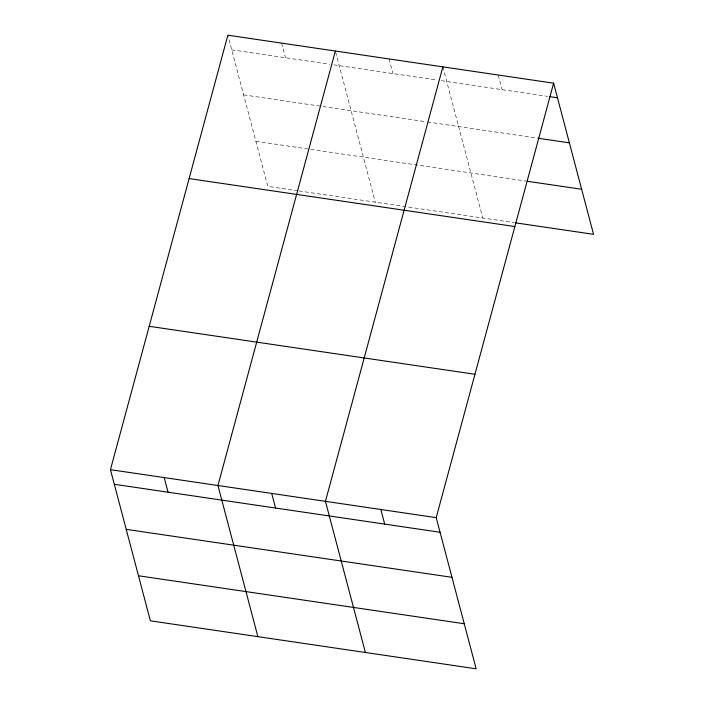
<?xml version="1.0" encoding="UTF-8"?>
<svg xmlns="http://www.w3.org/2000/svg" width="704" height="704" viewBox="0 0 704 704"><rect width="100%" height="100%" fill="white"/><g stroke="black" fill="none" stroke-linecap="round" stroke-linejoin="round"><path stroke-width="0.53" stroke-dasharray="3.52 2.64" d="M231.713 49.817L329.542 64.231M333.846 64.856L437.043 80.062M441.346 80.696L547.703 96.36M243.619 94.873L426.378 121.792M427.451 121.95L536.809 138.054M255.886 141.293L526.266 181.113M297.889 190.784L267.793 186.349L228.131 36.247M298.962 190.942L514.281 222.658M498.238 75.02L502.102 89.646M442.86 66.862L482.794 218.011M389.11 58.951L392.973 73.568M335.632 52.078L375.294 202.18M281.609 43.12L285.463 57.737"/><path stroke-width="1.06" d="M553.617 83.178L436.207 517.651L476.142 668.8L150.383 620.822L110.449 469.674L227.858 35.2L553.617 83.178L593.551 234.326L515.372 222.816M335.359 51.031L217.95 485.505L257.884 636.654M442.86 66.862L325.45 501.336L365.385 652.485M549.877 96.677L557.48 97.794M537.891 138.213L569.386 142.85M527.358 181.28L581.645 189.27M189.112 178.578L514.87 226.556M149.195 326.295L474.954 374.273M110.449 469.674L436.207 517.651M114.312 484.29L440.07 532.268M126.21 529.346L451.977 577.324M138.477 575.766L464.244 623.744M380.829 509.494L384.692 524.11M271.7 493.425L275.563 508.042M164.199 477.585L168.062 492.21"/></g></svg>
